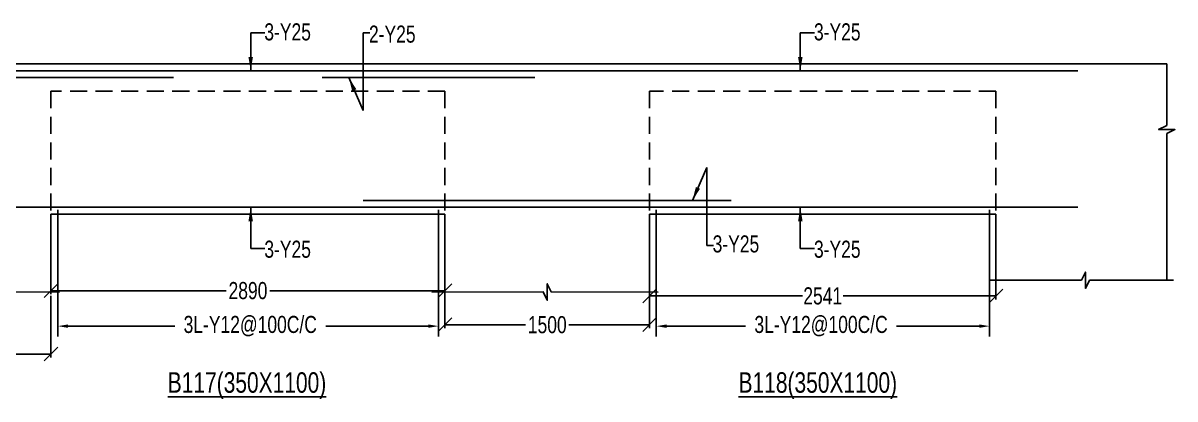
# Model space of a CAD drawing. Header units: millimetres. Extents: x 0 to 31744305, y -21599035 to 0.
# Drawn here: x 31682695 to 31691143, y -21204051 to -21201298 of the extents above; entities that cross this region are included whole.
import ezdxf

# ---------------------------------------------------------------- set-up
doc = ezdxf.new("R2010")
doc.units = ezdxf.units.MM
doc.header["$LTSCALE"] = 1000
doc.header["$MEASUREMENT"] = 0
doc.header["$PDMODE"] = 3
for name, pattern in [('CONTINOUS', [0]), ('CONTINU', [0]), ('HIDDEN', [0.375, 0.25, -0.125])]:
    doc.linetypes.add(name, pattern=pattern)
for name, color, linetype in [('-S-ARROW', 253, 'Continuous'), ('-S-MISC', 8, 'Continuous'), ('-STR-BEAM', 7, 'CONTINU'), ('-STR-COLUMN', 5, 'HIDDEN'), ('-STR-REINF', 3, 'Continuous'), ('-STR-RF-DIM', 8, 'CONTINOUS'), ('-STR-TEXT', 6, 'Continuous'), ('S-DIM', 7, 'Continuous'), ('SEC TEXT', 9, 'Continuous'), ('SLAB LINE', 254, 'HIDDEN')]:
    doc.layers.add(name, color=color, linetype=linetype)
doc.styles.add('SOBHA', font='swisscl.ttf')
doc.styles.add('sobha.sed', font='swisscl.ttf')
doc.dimstyles.new('S-50', dxfattribs={"dimscale": 50, "dimtxt": 2.5, "dimasz": 2, "dimexe": 0.5, "dimexo": 0.25, "dimgap": 0.25, "dimtad": 0, "dimdec": 0, "dimrnd": 0.0005, "dimzin": 0, "dimdsep": 46, "dimtxsty": 'sobha.sed', "dimblk": 'OBLIQUE', "dimcen": 0.09, "dimclrd": 8, "dimclre": 8, "dimclrt": 6, "dimadec": 0, "dimazin": 0, "dimtfac": 1, "dimtdec": 0, "dimtofl": 0, "dimtmove": 2, "dimatfit": 3, "dimfxl": 0.18, "dimtolj": 1, "dimtzin": 0, "dimlwd": -1, "dimlwe": -1, "dimarcsym": 0})
doc.dimstyles.new('S-DIM50', dxfattribs={"dimscale": 50, "dimtxt": 2.5, "dimasz": 1.5, "dimexe": 1.5, "dimexo": 1, "dimgap": 0.5, "dimtad": 0, "dimdec": 0, "dimzin": 0, "dimdsep": 46, "dimtxsty": 'SOBHA', "dimcen": 0.09, "dimclrd": 256, "dimclre": 256, "dimclrt": 6, "dimadec": 5, "dimazin": 0, "dimtfac": 1, "dimtdec": 0, "dimtofl": 0, "dimtmove": 0, "dimatfit": 3, "dimfxl": 0.18, "dimtolj": 1, "dimtzin": 0, "dimlwd": -1, "dimlwe": -1, "dimarcsym": 0})

# ---------------------------------------------------------------- blocks, each defined once
blk = doc.blocks.new('*D745')
at = {"layer": '-STR-RF-DIM', "transparency": 16777216}
for p, q in [((31206.6, 1378.3), (31206.6, 452.1)), ((33998.6, 1378.3), (33998.6, 452.1)), ((31281.6, 527.1), (32065, 527.1)), ((33923.6, 527.1), (33171.6, 527.1))]:
    blk.add_line(p, q, dxfattribs=at)
for points in [[(31281.6, 539.6), (31281.6, 514.6), (31206.6, 527.1)], [(33923.6, 539.6), (33923.6, 514.6), (33998.6, 527.1)]]:
    blk.add_solid(points, dxfattribs=at)
at = {"layer": 'Defpoints', "color": 0, "transparency": 16777216}
for p in [(31206.6, 1378.3, 0), (33998.6, 1378.3, 0), (31206.6, 527.1)]:
    blk.add_point(p, dxfattribs=at)
at = {"layer": '-STR-RF-DIM', "color": 6, "transparency": 16777216, "insert": (32618.3, 527.1), "char_height": 125, "attachment_point": 5, "style": 'SOBHA'}
blk.add_mtext('\\A1;3L-Y12@100C/C', dxfattribs=at)
blk = doc.blocks.new('*D746')
at = {"layer": '-STR-RF-DIM', "transparency": 16777216}
for p, q in [((35596.6, 1378.3), (35596.6, 452.1)), ((38039.6, 1378.3), (38039.6, 452.1)), ((35671.6, 527.1), (36251.4, 527.1)), ((37964.6, 527.1), (37358, 527.1))]:
    blk.add_line(p, q, dxfattribs=at)
for points in [[(35671.6, 539.6), (35671.6, 514.6), (35596.6, 527.1)], [(37964.6, 539.6), (37964.6, 514.6), (38039.6, 527.1)]]:
    blk.add_solid(points, dxfattribs=at)
at = {"layer": 'Defpoints', "color": 0, "transparency": 16777216}
for p in [(35596.6, 1378.3, 0), (38039.6, 1378.3, 0), (35596.6, 527.1)]:
    blk.add_point(p, dxfattribs=at)
at = {"layer": '-STR-RF-DIM', "color": 6, "transparency": 16777216, "insert": (36804.7, 527.1), "char_height": 125, "attachment_point": 5, "style": 'SOBHA'}
blk.add_mtext('\\A1;3L-Y12@100C/C', dxfattribs=at)
blk = doc.blocks.new('_OBLIQUE')
at = {"color": 0, "linetype": 'ByBlock'}
blk.add_line((-0.5, -0.5), (0.5, 0.5), dxfattribs=at)
blk = doc.blocks.new('*D1090')
at = {"layer": 'Defpoints', "color": 0, "transparency": 16777216}
for p in [(31682899.6, -21202696.9, 0), (31685789.6, -21202696.9, 0), (31685789.6, -21203258.1)]:
    blk.add_point(p, dxfattribs=at)
at = {"layer": 'S-DIM', "color": 8, "transparency": 16777216}
for p, q in [((31682899.6, -21202709.4), (31682899.6, -21203283.1)), ((31685789.6, -21202709.4), (31685789.6, -21203283.1)), ((31682899.6, -21203258.1), (31684183.8, -21203258.1)), ((31685789.6, -21203258.1), (31684505.4, -21203258.1))]:
    blk.add_line(p, q, dxfattribs=at)
at = {"layer": 'S-DIM', "color": 8, "transparency": 16777216, "xscale": 100, "yscale": 100, "zscale": 100, "rotation": 180}
blk.add_blockref('_OBLIQUE', (31682899.6, -21203258.1), dxfattribs=at)
at = {"layer": 'S-DIM', "color": 8, "transparency": 16777216, "xscale": 100, "yscale": 100, "zscale": 100}
blk.add_blockref('_OBLIQUE', (31685789.6, -21203258.1), dxfattribs=at)
at = {"layer": 'S-DIM', "color": 6, "transparency": 16777216, "insert": (31684344.6, -21203258.1), "char_height": 125, "attachment_point": 5, "style": 'sobha.sed'}
blk.add_mtext('\\A1;2890', dxfattribs=at)
blk = doc.blocks.new('*D1091')
at = {"layer": 'Defpoints', "color": 0, "transparency": 16777216}
for p in [(31685789.6, -21203267.8, 0), (31687289.6, -21203267.8, 0), (31687289.6, -21203507.9)]:
    blk.add_point(p, dxfattribs=at)
at = {"layer": 'S-DIM', "color": 8, "transparency": 16777216}
for p, q in [((31685789.6, -21203280.3), (31685789.6, -21203532.9)), ((31687289.6, -21203280.3), (31687289.6, -21203532.9)), ((31685789.6, -21203507.9), (31686380.1, -21203507.9)), ((31687289.6, -21203507.9), (31686699, -21203507.9))]:
    blk.add_line(p, q, dxfattribs=at)
at = {"layer": 'S-DIM', "color": 8, "transparency": 16777216, "xscale": 100, "yscale": 100, "zscale": 100, "rotation": 180}
blk.add_blockref('_OBLIQUE', (31685789.6, -21203507.9), dxfattribs=at)
at = {"layer": 'S-DIM', "color": 8, "transparency": 16777216, "xscale": 100, "yscale": 100, "zscale": 100}
blk.add_blockref('_OBLIQUE', (31687289.6, -21203507.9), dxfattribs=at)
at = {"layer": 'S-DIM', "color": 6, "transparency": 16777216, "insert": (31686539.6, -21203507.9), "char_height": 125, "attachment_point": 5, "style": 'sobha.sed'}
blk.add_mtext('\\A1;1500', dxfattribs=at)
blk = doc.blocks.new('*D1092')
at = {"layer": 'Defpoints', "color": 0, "transparency": 16777216}
for p in [(31681399.6, -21203267.8, 0), (31682899.6, -21203283.1), (31682899.6, -21203721.9)]:
    blk.add_point(p, dxfattribs=at)
at = {"layer": 'S-DIM', "color": 8, "transparency": 16777216}
for p, q in [((31681399.6, -21203280.3), (31681399.6, -21203746.9)), ((31682899.6, -21203295.6), (31682899.6, -21203746.9)), ((31681399.6, -21203721.9), (31681990.1, -21203721.9)), ((31682899.6, -21203721.9), (31682309, -21203721.9))]:
    blk.add_line(p, q, dxfattribs=at)
at = {"layer": 'S-DIM', "color": 8, "transparency": 16777216, "xscale": 100, "yscale": 100, "zscale": 100, "rotation": 180}
blk.add_blockref('_OBLIQUE', (31681399.6, -21203721.9), dxfattribs=at)
at = {"layer": 'S-DIM', "color": 8, "transparency": 16777216, "xscale": 100, "yscale": 100, "zscale": 100}
blk.add_blockref('_OBLIQUE', (31682899.6, -21203721.9), dxfattribs=at)
at = {"layer": 'S-DIM', "color": 6, "transparency": 16777216, "insert": (31682149.6, -21203721.9), "char_height": 125, "attachment_point": 5, "style": 'sobha.sed'}
blk.add_mtext('\\A1;1500', dxfattribs=at)
blk = doc.blocks.new('*D1093')
at = {"layer": 'Defpoints', "color": 0, "transparency": 16777216}
for p in [(31687289.6, -21202696.9, 0), (31689830.6, -21202696.9, 0), (31689830.6, -21203297)]:
    blk.add_point(p, dxfattribs=at)
at = {"layer": 'S-DIM', "color": 8, "transparency": 16777216}
for p, q in [((31687289.6, -21202709.4), (31687289.6, -21203322)), ((31689830.6, -21202709.4), (31689830.6, -21203322)), ((31687289.6, -21203297), (31688410.5, -21203297)), ((31689830.6, -21203297), (31688709.6, -21203297))]:
    blk.add_line(p, q, dxfattribs=at)
at = {"layer": 'S-DIM', "color": 8, "transparency": 16777216, "xscale": 100, "yscale": 100, "zscale": 100, "rotation": 180}
blk.add_blockref('_OBLIQUE', (31687289.6, -21203297), dxfattribs=at)
at = {"layer": 'S-DIM', "color": 8, "transparency": 16777216, "xscale": 100, "yscale": 100, "zscale": 100}
blk.add_blockref('_OBLIQUE', (31689830.6, -21203297), dxfattribs=at)
at = {"layer": 'S-DIM', "color": 6, "transparency": 16777216, "insert": (31688560.1, -21203297), "char_height": 125, "attachment_point": 5, "style": 'sobha.sed'}
blk.add_mtext('\\A1;2541', dxfattribs=at)
blk = doc.blocks.new('A$C15e93353')
at = {"layer": '-S-MISC', "linetype": 'ByBlock', "ltscale": 1000, "elevation": 0}
for points in [[(39340, 863.5), (39340.7, 1937.3), (39400.4, 1967.2), (39280.2, 1967.2), (39340.7, 1997), (39340.5, 2448)], [(38039.1, 863.5), (38714.1, 863.5), (38743.9, 923.1), (38743.9, 802.9), (38773.8, 863.5), (39390, 863.2)], [(31219.1, 777.1), (30436.4, 777.6), (30406.6, 837.2), (30406.6, 717), (30376.7, 777.6), (29560.7, 777.1)], [(35609.1, 777.1), (34826.4, 777.6), (34796.6, 837.2), (34796.6, 717), (34766.7, 777.6), (33950.7, 777.1)]]:
    blk.add_lwpolyline(points, dxfattribs=at)
at = {"layer": '-STR-BEAM'}
for p, q in [((62.6, 2448), (39340.5, 2448, 0)), ((31156.6, 1348, 0), (34046.6, 1348, 0)), ((35546.6, 1348, 0), (38087.6, 1348, 0))]:
    blk.add_line(p, q, dxfattribs=at)
at = {"layer": '-STR-COLUMN', "linetype": 'Continuous', "ltscale": 10}
for p, q in [((31156.6, 1348, 0), (31156.6, 777.1, 0)), ((34046.6, 1348, 0), (34046.6, 777.1, 0)), ((35546.6, 1348, 0), (35546.6, 777.1, 0)), ((38087.6, 1348, 0), (38087.6, 863.5, 0))]:
    blk.add_line(p, q, dxfattribs=at)
at = {"layer": '-STR-REINF', "ltscale": 10}
for p, q in [((38687.6, 2398, 0), (127.6, 2398, 0)), ((32056.6, 2348, 0), (29056.6, 2348, 0)), ((33146.6, 2348, 0), (34704.5, 2348, 0)), ((33446.6, 1448, 0), (36146.6, 1448, 0)), ((177.6, 1398, 0), (38687.6, 1398, 0))]:
    blk.add_line(p, q, dxfattribs=at)
at = {"layer": 'SLAB LINE', "color": 8, "linetype": 'HIDDEN', "ltscale": 0.5}
for p, q in [((34046.6, 2248, 0), (31156.6, 2248, 0)), ((31156.6, 2248, 0), (31156.6, 1348, 0)), ((34046.6, 2248, 0), (34046.6, 1348, 0)), ((38087.6, 2248, 0), (35546.6, 2248, 0)), ((35546.6, 2248, 0), (35546.6, 1348, 0)), ((38087.6, 2248, 0), (38087.6, 1348, 0))]:
    blk.add_line(p, q, dxfattribs=at)
at = {"layer": '-STR-TEXT', "color": 6, "style": 'SOBHA'}
for s, p in [('3-Y25', (32721.6, 2619.8, 0)), ('2-Y25', (33489.1, 2603.4, 0)), ('3-Y25', (36752.8, 2619.8, 0)), ('3-Y25', (36009.6, 1066.8, 0)), ('3-Y25', (32721.6, 1028, 0)), ('3-Y25', (36752.8, 1028, 0))]:
    blk.add_text(s, height=125, dxfattribs=at).set_placement(p)
at = {"layer": 'SEC TEXT', "color": 4, "linetype": 'ByBlock', "style": 'sobha.sed'}
for s, p in [('%%UB117(350X1100)', (32013.2, 39.4, 0)), ('%%UB118(350X1100)', (36199.6, 39.4, 0))]:
    blk.add_text(s, height=150, rotation=359.98928, dxfattribs=at).set_placement(p)
at = {"layer": '-STR-RF-DIM'}
for base, p1, p2, picture, middle in [((31206.6, 527.1, 0), (33998.6, 1378.3, 0), (31206.6, 1378.3, 0), '*D745', (32618.3, 527.1, 0)), ((35596.6, 527.1, 0), (38039.6, 1378.3, 0), (35596.6, 1378.3, 0), '*D746', (36804.7, 527.1, 0))]:
    dim = blk.add_linear_dim(base=base, p1=p1, p2=p2, angle=180, text='3L-Y12@100C/C', dimstyle='S-DIM50', override={"dimscale": 1, "dimtxt": 125, "dimasz": 75, "dimexe": 75, "dimexo": 0, "dimgap": 25, "dimsah": 1, "dimcen": 4.5, "dimfxl": 75}, dxfattribs=at)
    dim.commit()
    dim.dimension.update_dxf_attribs({"geometry": picture, "text_midpoint": middle, "dimtype": 128})
at = {"layer": '-S-ARROW'}
for points, override in [([(32621.6, 2398, 0), (32621.6, 2675, 0), (32725, 2675, 0)], {"dimasz": 2, "dimgap": 0.1, "dimtad": 0}), ([(33341, 2347.7, 0), (33446.7, 2105.5, 0), (33446.7, 2675, 0), (33494.6, 2675, 0)], {"dimgap": 0.1}), ([(36652.7, 2398, 0), (36652.7, 2675, 0), (36756.2, 2675, 0)], {"dimasz": 2, "dimgap": 0.1, "dimtad": 0}), ([(35861.5, 1448, 0), (35967.2, 1687.8, 0), (35967.2, 1118.3, 0), (36015.1, 1118.3, 0)], {"dimgap": 0.1}), ([(32621.6, 1395.3, 0), (32621.6, 1095.3, 0), (32725, 1095.3, 0)], {"dimasz": 2, "dimgap": 0.1, "dimtad": 0}), ([(36652.7, 1395.3, 0), (36652.7, 1095.3, 0), (36756.2, 1095.3, 0)], {"dimasz": 2, "dimgap": 0.1, "dimtad": 0})]:
    blk.add_leader(points, dimstyle='S-50', override=override, dxfattribs=at)

msp = doc.modelspace()

# ---------------------------------------------------------------- block references
at = {"color": 1}
msp.add_blockref('A$C15e93353', (31651743, -21204044.9), dxfattribs=at)

# ---------------------------------------------------------------- dimensions: what is measured, and where the dimension line sits
at = {"layer": 'S-DIM', "color": 1}
for base, p1, p2, picture, middle in [((31685789.6, -21203258.1), (31682899.6, -21202696.9, 0), (31685789.6, -21202696.9, 0), '*D1090', (31684344.6, -21203258.1)), ((31689830.6, -21203297), (31687289.6, -21202696.9, 0), (31689830.6, -21202696.9, 0), '*D1093', (31688560.1, -21203297)), ((31682899.6, -21203721.9), (31681399.6, -21203267.8, 0), (31682899.6, -21203283.1), '*D1092', (31682149.6, -21203721.9)), ((31687289.6, -21203507.9), (31685789.6, -21203267.8, 0), (31687289.6, -21203267.8, 0), '*D1091', (31686539.6, -21203507.9))]:
    dim = msp.add_linear_dim(base=base, p1=p1, p2=p2, dimstyle='S-50', dxfattribs=at)
    dim.commit()
    dim.dimension.update_dxf_attribs({"geometry": picture, "text_midpoint": middle})

doc.saveas('drawing.dxf')
